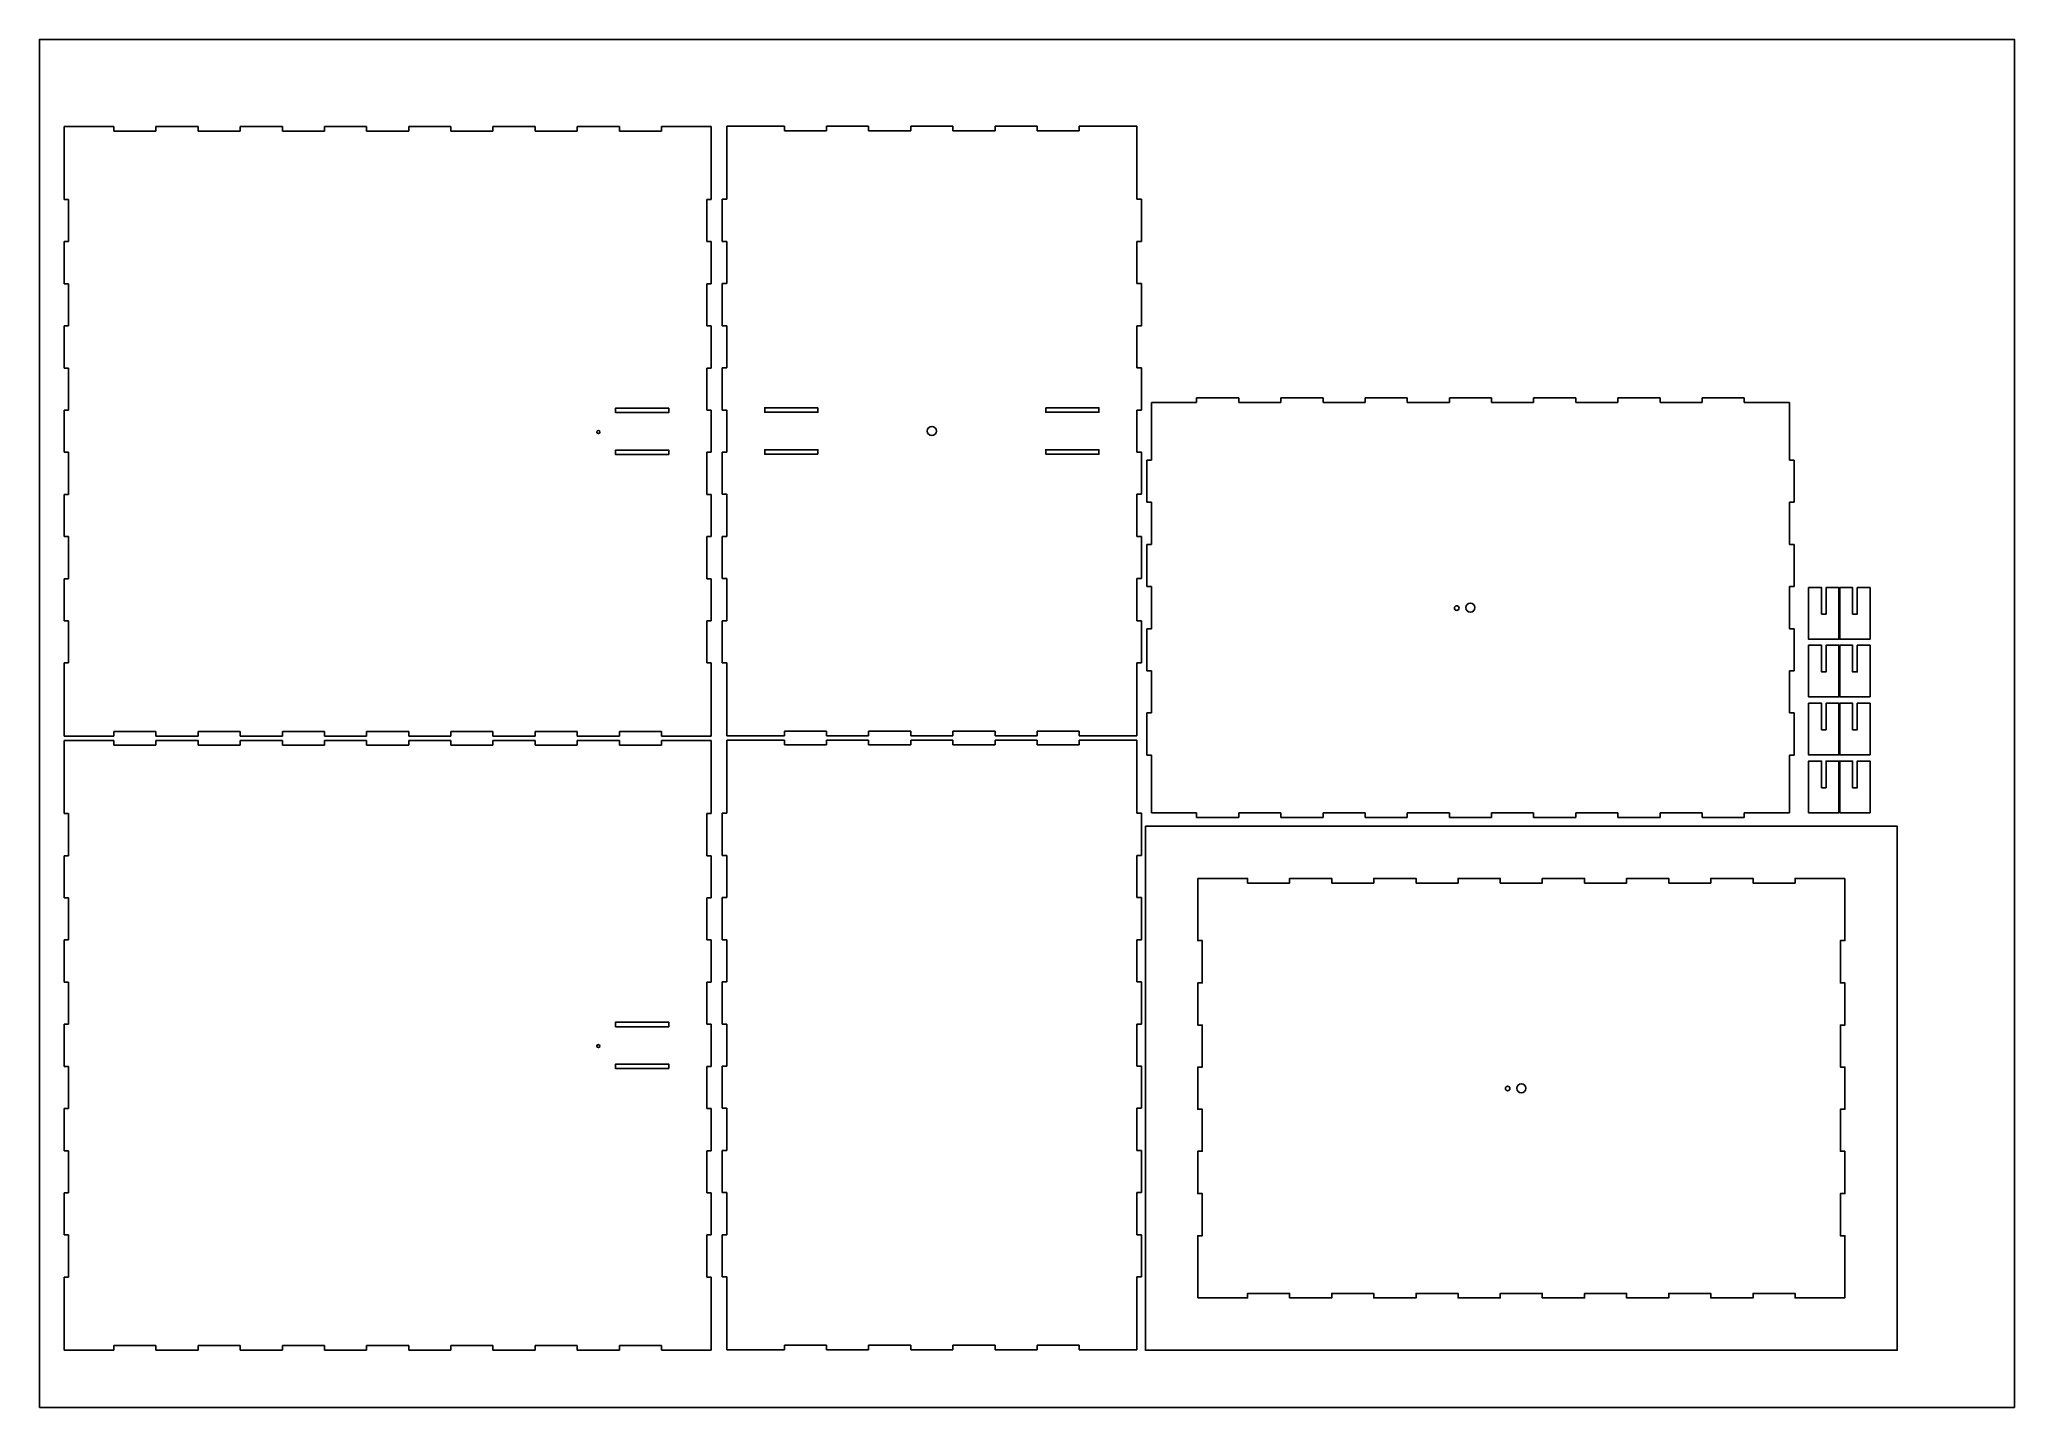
# Model space of a CAD drawing. Extents: x 3253 to 4553, y 4291 to 5191.
import ezdxf

# ---------------------------------------------------------------- set-up
doc = ezdxf.new("R2010")
doc.units = 0
for name, color, linetype in [('BACK_OUTSIDECUTPATH', 18, 'CONTINUOUS'), ('BOTTOM_OUTSIDECUTPATH', 18, 'CONTINUOUS'), ('DEFAULT', 18, 'CONTINUOUS'), ('FRONT_OUTSIDECUTPATH', 18, 'CONTINUOUS'), ('LEFT_OUTSIDECUTPATH', 18, 'CONTINUOUS'), ('RIGHT_OUTSIDECUTPATH', 18, 'CONTINUOUS')]:
    doc.layers.add(name, color=color, linetype=linetype)

msp = doc.modelspace()

# ---------------------------------------------------------------- linework, layer by layer
at = {"layer": 'BACK_OUTSIDECUTPATH'}
for p, q in [((3268.9, 5133.5), (3268.9, 5085.5)), ((3301.7, 5133.5), (3268.9, 5133.5)), ((3301.7, 5130.5), (3301.7, 5133.5)), ((3329.4, 5130.5), (3301.7, 5130.5)), ((3357.1, 5133.5), (3329.4, 5133.5)), ((3329.4, 5133.5), (3329.4, 5130.5)), ((3357.1, 5130.5), (3357.1, 5133.5)), ((3384.9, 5130.5), (3357.1, 5130.5)), ((3412.6, 5133.5), (3384.9, 5133.5)), ((3384.9, 5133.5), (3384.9, 5130.5)), ((3412.6, 5130.5), (3412.6, 5133.5)), ((3440.3, 5130.5), (3412.6, 5130.5)), ((3468, 5133.5), (3440.3, 5133.5)), ((3440.3, 5133.5), (3440.3, 5130.5)), ((3468, 5130.5), (3468, 5133.5)), ((3495.8, 5130.5), (3468, 5130.5)), ((3523.5, 5133.5), (3495.8, 5133.5)), ((3495.8, 5133.5), (3495.8, 5130.5)), ((3523.5, 5130.5), (3523.5, 5133.5)), ((3551.2, 5130.5), (3523.5, 5130.5)), ((3578.9, 5133.5), (3551.2, 5133.5)), ((3551.2, 5133.5), (3551.2, 5130.5)), ((3578.9, 5130.5), (3578.9, 5133.5)), ((3606.7, 5130.5), (3578.9, 5130.5)), ((3634.4, 5133.5), (3606.7, 5133.5)), ((3606.7, 5133.5), (3606.7, 5130.5)), ((3634.4, 5130.5), (3634.4, 5133.5)), ((3662.1, 5130.5), (3634.4, 5130.5)), ((3694.9, 5133.5), (3662.1, 5133.5)), ((3662.1, 5133.5), (3662.1, 5130.5)), ((3694.9, 5113.2), (3694.9, 5133.5)), ((3694.9, 5085.5), (3694.9, 5113.2)), ((3268.9, 5085.5), (3271.9, 5085.5)), ((3271.9, 5085.5), (3271.9, 5057.8)), ((3691.9, 5057.8), (3691.9, 5085.5)), ((3691.9, 5085.5), (3694.9, 5085.5)), ((3271.9, 5057.8), (3268.9, 5057.8)), ((3268.9, 5057.8), (3268.9, 5030.1)), ((3694.9, 5057.8), (3691.9, 5057.8)), ((3694.9, 5030.1), (3694.9, 5057.8)), ((3268.9, 5030.1), (3271.9, 5030.1)), ((3271.9, 5030.1), (3271.9, 5002.4)), ((3691.9, 5002.4), (3691.9, 5030.1)), ((3691.9, 5030.1), (3694.9, 5030.1)), ((3271.9, 5002.4), (3268.9, 5002.4)), ((3268.9, 5002.4), (3268.9, 4974.6)), ((3694.9, 5002.4), (3691.9, 5002.4)), ((3694.9, 4974.6), (3694.9, 5002.4)), ((3268.9, 4974.6), (3271.9, 4974.6)), ((3271.9, 4974.6), (3271.9, 4946.9)), ((3691.9, 4946.9), (3691.9, 4974.6)), ((3691.9, 4974.6), (3694.9, 4974.6)), ((3271.9, 4946.9), (3268.9, 4946.9)), ((3268.9, 4946.9), (3268.9, 4919.2)), ((3694.9, 4946.9), (3691.9, 4946.9)), ((3694.9, 4919.2), (3694.9, 4946.9)), ((3268.9, 4919.2), (3271.9, 4919.2)), ((3271.9, 4919.2), (3271.9, 4891.5)), ((3691.9, 4891.5), (3691.9, 4919.2)), ((3691.9, 4919.2), (3694.9, 4919.2)), ((3271.9, 4891.5), (3268.9, 4891.5)), ((3268.9, 4891.5), (3268.9, 4863.7)), ((3694.9, 4891.5), (3691.9, 4891.5)), ((3694.9, 4863.7), (3694.9, 4891.5)), ((3268.9, 4863.7), (3271.9, 4863.7)), ((3271.9, 4863.7), (3271.9, 4836)), ((3691.9, 4836), (3691.9, 4863.7)), ((3691.9, 4863.7), (3694.9, 4863.7)), ((3271.9, 4836), (3268.9, 4836)), ((3268.9, 4836), (3268.9, 4808.3)), ((3694.9, 4836), (3691.9, 4836)), ((3694.9, 4808.3), (3694.9, 4836)), ((3268.9, 4808.3), (3271.9, 4808.3)), ((3271.9, 4808.3), (3271.9, 4780.6)), ((3691.9, 4780.6), (3691.9, 4808.3)), ((3691.9, 4808.3), (3694.9, 4808.3)), ((3271.9, 4780.6), (3268.9, 4780.6)), ((3268.9, 4780.6), (3268.9, 4752.8)), ((3694.9, 4780.6), (3691.9, 4780.6)), ((3694.9, 4732.5), (3694.9, 4780.6)), ((3268.9, 4752.8), (3268.9, 4732.5)), ((3268.9, 4732.5), (3301.7, 4732.5)), ((3301.7, 4732.5), (3301.7, 4735.5)), ((3301.7, 4735.5), (3329.4, 4735.5)), ((3329.4, 4735.5), (3329.4, 4732.5)), ((3329.4, 4732.5), (3357.1, 4732.5)), ((3357.1, 4732.5), (3357.1, 4735.5)), ((3357.1, 4735.5), (3384.9, 4735.5)), ((3384.9, 4735.5), (3384.9, 4732.5)), ((3384.9, 4732.5), (3412.6, 4732.5)), ((3412.6, 4732.5), (3412.6, 4735.5)), ((3412.6, 4735.5), (3440.3, 4735.5)), ((3440.3, 4735.5), (3440.3, 4732.5)), ((3440.3, 4732.5), (3468, 4732.5)), ((3468, 4732.5), (3468, 4735.5)), ((3468, 4735.5), (3495.8, 4735.5)), ((3495.8, 4735.5), (3495.8, 4732.5)), ((3495.8, 4732.5), (3523.5, 4732.5)), ((3523.5, 4732.5), (3523.5, 4735.5)), ((3523.5, 4735.5), (3551.2, 4735.5)), ((3551.2, 4735.5), (3551.2, 4732.5)), ((3551.2, 4732.5), (3578.9, 4732.5)), ((3578.9, 4732.5), (3578.9, 4735.5)), ((3578.9, 4735.5), (3606.7, 4735.5)), ((3606.7, 4735.5), (3606.7, 4732.5)), ((3606.7, 4732.5), (3634.4, 4732.5)), ((3634.4, 4732.5), (3634.4, 4735.5)), ((3634.4, 4735.5), (3662.1, 4735.5)), ((3662.1, 4735.5), (3662.1, 4732.5)), ((3662.1, 4732.5), (3694.9, 4732.5))]:
    msp.add_line(p, q, dxfattribs=at)
at = {"layer": 'BOTTOM_OUTSIDECUTPATH'}
for p, q in [((4042.2, 4955), (4014.4, 4955)), ((4014.4, 4955), (4014.4, 4952)), ((4042.2, 4952), (4042.2, 4955)), ((4097.6, 4955), (4069.9, 4955)), ((4069.9, 4955), (4069.9, 4952)), ((4097.6, 4952), (4097.6, 4955)), ((4153, 4955), (4125.3, 4955)), ((4125.3, 4955), (4125.3, 4952)), ((4153, 4952), (4153, 4955)), ((4208.5, 4955), (4180.8, 4955)), ((4180.8, 4955), (4180.8, 4952)), ((4208.5, 4952), (4208.5, 4955)), ((4263.9, 4955), (4236.2, 4955)), ((4236.2, 4955), (4236.2, 4952)), ((4263.9, 4952), (4263.9, 4955)), ((4319.4, 4955), (4291.7, 4955)), ((4291.7, 4955), (4291.7, 4952)), ((4319.4, 4952), (4319.4, 4955)), ((4374.8, 4955), (4347.1, 4955)), ((4347.1, 4955), (4347.1, 4952)), ((4374.8, 4952), (4374.8, 4955)), ((3984.6, 4952), (3984.6, 4914)), ((4014.4, 4952), (3984.6, 4952)), ((4069.9, 4952), (4042.2, 4952)), ((4125.3, 4952), (4097.6, 4952)), ((4180.8, 4952), (4153, 4952)), ((4236.2, 4952), (4208.5, 4952)), ((4291.7, 4952), (4263.9, 4952)), ((4347.1, 4952), (4319.4, 4952)), ((4404.6, 4952), (4374.8, 4952)), ((4404.6, 4941.7), (4404.6, 4952)), ((4404.6, 4914), (4404.6, 4941.7)), ((3984.6, 4914), (3981.6, 4914)), ((3981.6, 4914), (3981.6, 4886.3)), ((4407.6, 4914), (4404.6, 4914)), ((4407.6, 4886.3), (4407.6, 4914)), ((3981.6, 4886.3), (3984.6, 4886.3)), ((3984.6, 4886.3), (3984.6, 4858.5)), ((4404.6, 4858.5), (4404.6, 4886.3)), ((4404.6, 4886.3), (4407.6, 4886.3)), ((3984.6, 4858.5), (3981.6, 4858.5)), ((3981.6, 4858.5), (3981.6, 4830.8)), ((4407.6, 4858.5), (4404.6, 4858.5)), ((4407.6, 4830.8), (4407.6, 4858.5)), ((3981.6, 4830.8), (3984.6, 4830.8)), ((3984.6, 4830.8), (3984.6, 4803.1)), ((4404.6, 4803.1), (4404.6, 4830.8)), ((4404.6, 4830.8), (4407.6, 4830.8)), ((3984.6, 4803.1), (3981.6, 4803.1)), ((3981.6, 4803.1), (3981.6, 4775.4)), ((4407.6, 4803.1), (4404.6, 4803.1)), ((4407.6, 4775.4), (4407.6, 4803.1)), ((3981.6, 4775.4), (3984.6, 4775.4)), ((3984.6, 4775.4), (3984.6, 4747.7)), ((4404.6, 4747.7), (4404.6, 4775.4)), ((4404.6, 4775.4), (4407.6, 4775.4)), ((3984.6, 4747.7), (3981.6, 4747.7)), ((3981.6, 4747.7), (3981.6, 4719.9)), ((4407.6, 4747.7), (4404.6, 4747.7)), ((4407.6, 4719.9), (4407.6, 4747.7)), ((3981.6, 4719.9), (3984.6, 4719.9)), ((3984.6, 4719.9), (3984.6, 4692.2)), ((4404.6, 4682), (4404.6, 4719.9)), ((4404.6, 4719.9), (4407.6, 4719.9)), ((3984.6, 4692.2), (3984.6, 4682)), ((3984.6, 4682), (4014.4, 4682)), ((4014.4, 4682), (4014.4, 4679)), ((4042.2, 4679), (4042.2, 4682)), ((4042.2, 4682), (4069.9, 4682)), ((4069.9, 4682), (4069.9, 4679)), ((4097.6, 4679), (4097.6, 4682)), ((4097.6, 4682), (4125.3, 4682)), ((4125.3, 4682), (4125.3, 4679)), ((4153, 4679), (4153, 4682)), ((4153, 4682), (4180.8, 4682)), ((4180.8, 4682), (4180.8, 4679)), ((4208.5, 4679), (4208.5, 4682)), ((4208.5, 4682), (4236.2, 4682)), ((4236.2, 4682), (4236.2, 4679)), ((4263.9, 4679), (4263.9, 4682)), ((4263.9, 4682), (4291.7, 4682)), ((4291.7, 4682), (4291.7, 4679)), ((4319.4, 4679), (4319.4, 4682)), ((4319.4, 4682), (4347.1, 4682)), ((4347.1, 4682), (4347.1, 4679)), ((4374.8, 4679), (4374.8, 4682)), ((4374.8, 4682), (4404.6, 4682)), ((4014.4, 4679), (4042.2, 4679)), ((4069.9, 4679), (4097.6, 4679)), ((4125.3, 4679), (4153, 4679)), ((4180.8, 4679), (4208.5, 4679)), ((4236.2, 4679), (4263.9, 4679)), ((4291.7, 4679), (4319.4, 4679)), ((4347.1, 4679), (4374.8, 4679))]:
    msp.add_line(p, q, dxfattribs=at)
at = {"layer": 'DEFAULT'}
for points in [[(3252.7, 4290.8), (4552.7, 4290.8), (4552.7, 5190.8), (3252.7, 5190.8)], [(3666.9, 4948.3), (3666.9, 4945.3), (3631.9, 4945.3), (3631.9, 4948.3)], [(3765.1, 4948.5), (3765.1, 4945.5), (3730.1, 4945.5), (3730.1, 4948.5)], [(3915.1, 4948.5), (3915.1, 4945.5), (3950.1, 4945.5), (3950.1, 4948.5)], [(3666.9, 4917.7), (3666.9, 4920.7), (3631.9, 4920.7), (3631.9, 4917.7)], [(3765.1, 4917.9), (3765.1, 4920.9), (3730.1, 4920.9), (3730.1, 4917.9)], [(3915.1, 4917.9), (3915.1, 4920.9), (3950.1, 4920.9), (3950.1, 4917.9)], [(4437.2, 4796.2), (4437.2, 4830.2), (4428.7, 4830.2), (4428.7, 4812.7), (4425.7, 4812.7), (4425.7, 4830.2), (4417.2, 4830.2), (4417.2, 4796.2)], [(4457.7, 4796.2), (4457.7, 4830.2), (4449.2, 4830.2), (4449.2, 4812.7), (4446.2, 4812.7), (4446.2, 4830.2), (4437.7, 4830.2), (4437.7, 4796.2)], [(4437.2, 4758.2), (4437.2, 4792.2), (4428.7, 4792.2), (4428.7, 4774.7), (4425.7, 4774.7), (4425.7, 4792.2), (4417.2, 4792.2), (4417.2, 4758.2)], [(4457.7, 4758.2), (4457.7, 4792.2), (4449.2, 4792.2), (4449.2, 4774.7), (4446.2, 4774.7), (4446.2, 4792.2), (4437.7, 4792.2), (4437.7, 4758.2)], [(4437.2, 4720.1), (4437.2, 4754.1), (4428.7, 4754.1), (4428.7, 4736.6), (4425.7, 4736.6), (4425.7, 4754.1), (4417.2, 4754.1), (4417.2, 4720.1)], [(4457.7, 4720.1), (4457.7, 4754.1), (4449.2, 4754.1), (4449.2, 4736.6), (4446.2, 4736.6), (4446.2, 4754.1), (4437.7, 4754.1), (4437.7, 4720.1)], [(4437.2, 4682), (4437.2, 4716), (4428.7, 4716), (4428.7, 4698.5), (4425.7, 4698.5), (4425.7, 4716), (4417.2, 4716), (4417.2, 4682)], [(4457.7, 4682), (4457.7, 4716), (4449.2, 4716), (4449.2, 4698.5), (4446.2, 4698.5), (4446.2, 4716), (4437.7, 4716), (4437.7, 4682)], [(3980.7, 4673.2), (3980.7, 4328.4), (4475.5, 4328.4), (4475.5, 4673.2)], [(3666.9, 4544.3), (3666.9, 4541.3), (3631.9, 4541.3), (3631.9, 4544.3)], [(3666.9, 4513.7), (3666.9, 4516.7), (3631.9, 4516.7), (3631.9, 4513.7)]]:
    msp.add_lwpolyline(points, close=True, dxfattribs=at)
for points in [[(4015.1, 4638.8), (4047.9, 4638.8), (4047.9, 4635.8), (4075.6, 4635.8), (4075.6, 4638.8), (4103.3, 4638.8), (4103.3, 4635.8), (4131, 4635.8), (4131, 4638.8), (4158.8, 4638.8), (4158.8, 4635.8), (4186.5, 4635.8), (4186.5, 4638.8), (4214.2, 4638.8), (4214.2, 4635.8), (4241.9, 4635.8), (4241.9, 4638.8), (4269.7, 4638.8), (4269.7, 4635.8), (4297.4, 4635.8), (4297.4, 4638.8), (4325.1, 4638.8), (4325.1, 4635.8), (4352.8, 4635.8), (4352.8, 4638.8), (4380.6, 4638.8), (4380.6, 4635.8), (4408.3, 4635.8), (4408.3, 4638.8), (4441.1, 4638.8)], [(4015.1, 4638.8), (4015.1, 4597.9), (4018.1, 4597.9), (4018.1, 4570.1), (4015.1, 4570.1), (4015.1, 4542.4), (4018.1, 4542.4), (4018.1, 4514.7), (4015.1, 4514.7), (4015.1, 4487), (4018.1, 4487), (4018.1, 4459.3), (4015.1, 4459.3), (4015.1, 4431.5), (4018.1, 4431.5), (4018.1, 4403.8), (4015.1, 4403.8), (4015.1, 4362.8)], [(4441.1, 4638.8), (4441.1, 4597.9), (4438.1, 4597.9), (4438.1, 4570.1), (4441.1, 4570.1), (4441.1, 4542.4), (4438.1, 4542.4), (4438.1, 4514.7), (4441.1, 4514.7), (4441.1, 4487), (4438.1, 4487), (4438.1, 4459.3), (4441.1, 4459.3), (4441.1, 4431.5), (4438.1, 4431.5), (4438.1, 4403.8), (4441.1, 4403.8), (4441.1, 4362.8)], [(4015.1, 4362.8), (4047.9, 4362.8), (4047.9, 4365.8), (4075.6, 4365.8), (4075.6, 4362.8), (4103.3, 4362.8), (4103.3, 4365.8), (4131, 4365.8), (4131, 4362.8), (4158.8, 4362.8), (4158.8, 4365.8), (4186.5, 4365.8), (4186.5, 4362.8), (4214.2, 4362.8), (4214.2, 4365.8), (4241.9, 4365.8), (4241.9, 4362.8), (4269.7, 4362.8), (4269.7, 4365.8), (4297.4, 4365.8), (4297.4, 4362.8), (4325.1, 4362.8), (4325.1, 4365.8), (4352.8, 4365.8), (4352.8, 4362.8), (4380.6, 4362.8), (4380.6, 4365.8), (4408.3, 4365.8), (4408.3, 4362.8), (4441.1, 4362.8)]]:
    msp.add_lwpolyline(points, dxfattribs=at)
for centre, radius in [((3620.6, 4932.5), 1), ((3840.1, 4933.2), 3), ((4185.6, 4816.7), 1.5), ((4194.6, 4817), 3), ((3620.6, 4528.5), 1), ((4219.1, 4500.6), 1.5), ((4228.1, 4500.8), 3)]:
    msp.add_circle(centre, radius, dxfattribs=at)
at = {"layer": 'FRONT_OUTSIDECUTPATH'}
for p, q in [((3268.9, 4729.5), (3268.9, 4681.5)), ((3301.7, 4729.5), (3268.9, 4729.5)), ((3301.7, 4726.5), (3301.7, 4729.5)), ((3329.4, 4726.5), (3301.7, 4726.5)), ((3357.1, 4729.5), (3329.4, 4729.5)), ((3329.4, 4729.5), (3329.4, 4726.5)), ((3357.1, 4726.5), (3357.1, 4729.5)), ((3384.9, 4726.5), (3357.1, 4726.5)), ((3412.6, 4729.5), (3384.9, 4729.5)), ((3384.9, 4729.5), (3384.9, 4726.5)), ((3412.6, 4726.5), (3412.6, 4729.5)), ((3440.3, 4726.5), (3412.6, 4726.5)), ((3468, 4729.5), (3440.3, 4729.5)), ((3440.3, 4729.5), (3440.3, 4726.5)), ((3468, 4726.5), (3468, 4729.5)), ((3495.8, 4726.5), (3468, 4726.5)), ((3523.5, 4729.5), (3495.8, 4729.5)), ((3495.8, 4729.5), (3495.8, 4726.5)), ((3523.5, 4726.5), (3523.5, 4729.5)), ((3551.2, 4726.5), (3523.5, 4726.5)), ((3578.9, 4729.5), (3551.2, 4729.5)), ((3551.2, 4729.5), (3551.2, 4726.5)), ((3578.9, 4726.5), (3578.9, 4729.5)), ((3606.7, 4726.5), (3578.9, 4726.5)), ((3634.4, 4729.5), (3606.7, 4729.5)), ((3606.7, 4729.5), (3606.7, 4726.5)), ((3634.4, 4726.5), (3634.4, 4729.5)), ((3662.1, 4726.5), (3634.4, 4726.5)), ((3694.9, 4729.5), (3662.1, 4729.5)), ((3662.1, 4729.5), (3662.1, 4726.5)), ((3694.9, 4709.2), (3694.9, 4729.5)), ((3694.9, 4681.5), (3694.9, 4709.2)), ((3268.9, 4681.5), (3271.9, 4681.5)), ((3271.9, 4681.5), (3271.9, 4653.8)), ((3691.9, 4653.8), (3691.9, 4681.5)), ((3691.9, 4681.5), (3694.9, 4681.5)), ((3271.9, 4653.8), (3268.9, 4653.8)), ((3268.9, 4653.8), (3268.9, 4626.1)), ((3694.9, 4653.8), (3691.9, 4653.8)), ((3694.9, 4626.1), (3694.9, 4653.8)), ((3268.9, 4626.1), (3271.9, 4626.1)), ((3271.9, 4626.1), (3271.9, 4598.4)), ((3691.9, 4598.4), (3691.9, 4626.1)), ((3691.9, 4626.1), (3694.9, 4626.1)), ((3271.9, 4598.4), (3268.9, 4598.4)), ((3268.9, 4598.4), (3268.9, 4570.6)), ((3694.9, 4598.4), (3691.9, 4598.4)), ((3694.9, 4570.6), (3694.9, 4598.4)), ((3268.9, 4570.6), (3271.9, 4570.6)), ((3271.9, 4570.6), (3271.9, 4542.9)), ((3691.9, 4542.9), (3691.9, 4570.6)), ((3691.9, 4570.6), (3694.9, 4570.6)), ((3271.9, 4542.9), (3268.9, 4542.9)), ((3268.9, 4542.9), (3268.9, 4515.2)), ((3694.9, 4542.9), (3691.9, 4542.9)), ((3694.9, 4515.2), (3694.9, 4542.9)), ((3268.9, 4515.2), (3271.9, 4515.2)), ((3271.9, 4515.2), (3271.9, 4487.5)), ((3691.9, 4487.5), (3691.9, 4515.2)), ((3691.9, 4515.2), (3694.9, 4515.2)), ((3271.9, 4487.5), (3268.9, 4487.5)), ((3268.9, 4487.5), (3268.9, 4459.7)), ((3694.9, 4487.5), (3691.9, 4487.5)), ((3694.9, 4459.7), (3694.9, 4487.5)), ((3268.9, 4459.7), (3271.9, 4459.7)), ((3271.9, 4459.7), (3271.9, 4432)), ((3691.9, 4432), (3691.9, 4459.7)), ((3691.9, 4459.7), (3694.9, 4459.7)), ((3271.9, 4432), (3268.9, 4432)), ((3268.9, 4432), (3268.9, 4404.3)), ((3694.9, 4432), (3691.9, 4432)), ((3694.9, 4404.3), (3694.9, 4432)), ((3268.9, 4404.3), (3271.9, 4404.3)), ((3271.9, 4404.3), (3271.9, 4376.6)), ((3691.9, 4376.6), (3691.9, 4404.3)), ((3691.9, 4404.3), (3694.9, 4404.3)), ((3271.9, 4376.6), (3268.9, 4376.6)), ((3268.9, 4376.6), (3268.9, 4348.8)), ((3694.9, 4376.6), (3691.9, 4376.6)), ((3694.9, 4328.5), (3694.9, 4376.6)), ((3268.9, 4348.8), (3268.9, 4328.5)), ((3301.7, 4328.5), (3301.7, 4331.5)), ((3301.7, 4331.5), (3329.4, 4331.5)), ((3329.4, 4331.5), (3329.4, 4328.5)), ((3357.1, 4328.5), (3357.1, 4331.5)), ((3357.1, 4331.5), (3384.9, 4331.5)), ((3384.9, 4331.5), (3384.9, 4328.5)), ((3412.6, 4328.5), (3412.6, 4331.5)), ((3412.6, 4331.5), (3440.3, 4331.5)), ((3440.3, 4331.5), (3440.3, 4328.5)), ((3468, 4328.5), (3468, 4331.5)), ((3468, 4331.5), (3495.8, 4331.5)), ((3495.8, 4331.5), (3495.8, 4328.5)), ((3523.5, 4328.5), (3523.5, 4331.5)), ((3523.5, 4331.5), (3551.2, 4331.5)), ((3551.2, 4331.5), (3551.2, 4328.5)), ((3578.9, 4328.5), (3578.9, 4331.5)), ((3578.9, 4331.5), (3606.7, 4331.5)), ((3606.7, 4331.5), (3606.7, 4328.5)), ((3634.4, 4328.5), (3634.4, 4331.5)), ((3634.4, 4331.5), (3662.1, 4331.5)), ((3662.1, 4331.5), (3662.1, 4328.5)), ((3268.9, 4328.5), (3301.7, 4328.5)), ((3329.4, 4328.5), (3357.1, 4328.5)), ((3384.9, 4328.5), (3412.6, 4328.5)), ((3440.3, 4328.5), (3468, 4328.5)), ((3495.8, 4328.5), (3523.5, 4328.5)), ((3551.2, 4328.5), (3578.9, 4328.5)), ((3606.7, 4328.5), (3634.4, 4328.5)), ((3662.1, 4328.5), (3694.9, 4328.5))]:
    msp.add_line(p, q, dxfattribs=at)
at = {"layer": 'LEFT_OUTSIDECUTPATH'}
for p, q in [((3705.1, 4729.7), (3705.1, 4681.7)), ((3715.3, 4729.7), (3705.1, 4729.7)), ((3743, 4729.7), (3715.3, 4729.7)), ((3743, 4726.7), (3743, 4729.7)), ((3770.8, 4726.7), (3743, 4726.7)), ((3798.5, 4729.7), (3770.8, 4729.7)), ((3770.8, 4729.7), (3770.8, 4726.7)), ((3798.5, 4726.7), (3798.5, 4729.7)), ((3826.2, 4726.7), (3798.5, 4726.7)), ((3853.9, 4729.7), (3826.2, 4729.7)), ((3826.2, 4729.7), (3826.2, 4726.7)), ((3853.9, 4726.7), (3853.9, 4729.7)), ((3881.7, 4726.7), (3853.9, 4726.7)), ((3909.4, 4729.7), (3881.7, 4729.7)), ((3881.7, 4729.7), (3881.7, 4726.7)), ((3909.4, 4726.7), (3909.4, 4729.7)), ((3937.1, 4726.7), (3909.4, 4726.7)), ((3975.1, 4729.7), (3937.1, 4729.7)), ((3937.1, 4729.7), (3937.1, 4726.7)), ((3975.1, 4709.4), (3975.1, 4729.7)), ((3975.1, 4681.7), (3975.1, 4709.4)), ((3705.1, 4681.7), (3702.1, 4681.7)), ((3702.1, 4681.7), (3702.1, 4653.9)), ((3978.1, 4681.7), (3975.1, 4681.7)), ((3978.1, 4653.9), (3978.1, 4681.7)), ((3702.1, 4653.9), (3705.1, 4653.9)), ((3705.1, 4653.9), (3705.1, 4626.2)), ((3975.1, 4626.2), (3975.1, 4653.9)), ((3975.1, 4653.9), (3978.1, 4653.9)), ((3705.1, 4626.2), (3702.1, 4626.2)), ((3702.1, 4626.2), (3702.1, 4598.5)), ((3978.1, 4626.2), (3975.1, 4626.2)), ((3978.1, 4598.5), (3978.1, 4626.2)), ((3702.1, 4598.5), (3705.1, 4598.5)), ((3705.1, 4598.5), (3705.1, 4570.8)), ((3975.1, 4570.8), (3975.1, 4598.5)), ((3975.1, 4598.5), (3978.1, 4598.5)), ((3705.1, 4570.8), (3702.1, 4570.8)), ((3702.1, 4570.8), (3702.1, 4543)), ((3978.1, 4570.8), (3975.1, 4570.8)), ((3978.1, 4543), (3978.1, 4570.8)), ((3702.1, 4543), (3705.1, 4543)), ((3705.1, 4543), (3705.1, 4515.3)), ((3975.1, 4515.3), (3975.1, 4543)), ((3975.1, 4543), (3978.1, 4543)), ((3705.1, 4515.3), (3702.1, 4515.3)), ((3702.1, 4515.3), (3702.1, 4487.6)), ((3978.1, 4515.3), (3975.1, 4515.3)), ((3978.1, 4487.6), (3978.1, 4515.3)), ((3702.1, 4487.6), (3705.1, 4487.6)), ((3705.1, 4487.6), (3705.1, 4459.9)), ((3975.1, 4459.9), (3975.1, 4487.6)), ((3975.1, 4487.6), (3978.1, 4487.6)), ((3705.1, 4459.9), (3702.1, 4459.9)), ((3702.1, 4459.9), (3702.1, 4432.1)), ((3978.1, 4459.9), (3975.1, 4459.9)), ((3978.1, 4432.1), (3978.1, 4459.9)), ((3702.1, 4432.1), (3705.1, 4432.1)), ((3705.1, 4432.1), (3705.1, 4404.4)), ((3975.1, 4404.4), (3975.1, 4432.1)), ((3975.1, 4432.1), (3978.1, 4432.1)), ((3705.1, 4404.4), (3702.1, 4404.4)), ((3702.1, 4404.4), (3702.1, 4376.7)), ((3978.1, 4404.4), (3975.1, 4404.4)), ((3978.1, 4376.7), (3978.1, 4404.4)), ((3702.1, 4376.7), (3705.1, 4376.7)), ((3705.1, 4376.7), (3705.1, 4349)), ((3975.1, 4328.7), (3975.1, 4376.7)), ((3975.1, 4376.7), (3978.1, 4376.7)), ((3705.1, 4349), (3705.1, 4328.7)), ((3743, 4328.7), (3743, 4331.7)), ((3743, 4331.7), (3770.8, 4331.7)), ((3770.8, 4331.7), (3770.8, 4328.7)), ((3798.5, 4328.7), (3798.5, 4331.7)), ((3798.5, 4331.7), (3826.2, 4331.7)), ((3826.2, 4331.7), (3826.2, 4328.7)), ((3853.9, 4328.7), (3853.9, 4331.7)), ((3853.9, 4331.7), (3881.7, 4331.7)), ((3881.7, 4331.7), (3881.7, 4328.7)), ((3909.4, 4328.7), (3909.4, 4331.7)), ((3909.4, 4331.7), (3937.1, 4331.7)), ((3937.1, 4331.7), (3937.1, 4328.7)), ((3705.1, 4328.7), (3743, 4328.7)), ((3770.8, 4328.7), (3798.5, 4328.7)), ((3826.2, 4328.7), (3853.9, 4328.7)), ((3881.7, 4328.7), (3909.4, 4328.7)), ((3937.1, 4328.7), (3964.8, 4328.7)), ((3964.8, 4328.7), (3975.1, 4328.7))]:
    msp.add_line(p, q, dxfattribs=at)
at = {"layer": 'RIGHT_OUTSIDECUTPATH'}
for p, q in [((3705.1, 5133.7), (3705.1, 5085.7)), ((3715.3, 5133.7), (3705.1, 5133.7)), ((3743, 5133.7), (3715.3, 5133.7)), ((3743, 5130.7), (3743, 5133.7)), ((3770.8, 5130.7), (3743, 5130.7)), ((3798.5, 5133.7), (3770.8, 5133.7)), ((3770.8, 5133.7), (3770.8, 5130.7)), ((3798.5, 5130.7), (3798.5, 5133.7)), ((3826.2, 5130.7), (3798.5, 5130.7)), ((3853.9, 5133.7), (3826.2, 5133.7)), ((3826.2, 5133.7), (3826.2, 5130.7)), ((3853.9, 5130.7), (3853.9, 5133.7)), ((3881.7, 5130.7), (3853.9, 5130.7)), ((3909.4, 5133.7), (3881.7, 5133.7)), ((3881.7, 5133.7), (3881.7, 5130.7)), ((3909.4, 5130.7), (3909.4, 5133.7)), ((3937.1, 5130.7), (3909.4, 5130.7)), ((3975.1, 5133.7), (3937.1, 5133.7)), ((3937.1, 5133.7), (3937.1, 5130.7)), ((3975.1, 5113.4), (3975.1, 5133.7)), ((3975.1, 5085.7), (3975.1, 5113.4)), ((3705.1, 5085.7), (3702.1, 5085.7)), ((3702.1, 5085.7), (3702.1, 5057.9)), ((3978.1, 5085.7), (3975.1, 5085.7)), ((3978.1, 5057.9), (3978.1, 5085.7)), ((3702.1, 5057.9), (3705.1, 5057.9)), ((3705.1, 5057.9), (3705.1, 5030.2)), ((3975.1, 5030.2), (3975.1, 5057.9)), ((3975.1, 5057.9), (3978.1, 5057.9)), ((3705.1, 5030.2), (3702.1, 5030.2)), ((3702.1, 5030.2), (3702.1, 5002.5)), ((3978.1, 5030.2), (3975.1, 5030.2)), ((3978.1, 5002.5), (3978.1, 5030.2)), ((3702.1, 5002.5), (3705.1, 5002.5)), ((3705.1, 5002.5), (3705.1, 4974.8)), ((3975.1, 4974.8), (3975.1, 5002.5)), ((3975.1, 5002.5), (3978.1, 5002.5)), ((3705.1, 4974.8), (3702.1, 4974.8)), ((3702.1, 4974.8), (3702.1, 4947)), ((3978.1, 4974.8), (3975.1, 4974.8)), ((3978.1, 4947), (3978.1, 4974.8)), ((3702.1, 4947), (3705.1, 4947)), ((3705.1, 4947), (3705.1, 4919.3)), ((3975.1, 4919.3), (3975.1, 4947)), ((3975.1, 4947), (3978.1, 4947)), ((3705.1, 4919.3), (3702.1, 4919.3)), ((3702.1, 4919.3), (3702.1, 4891.6)), ((3978.1, 4919.3), (3975.1, 4919.3)), ((3978.1, 4891.6), (3978.1, 4919.3)), ((3702.1, 4891.6), (3705.1, 4891.6)), ((3705.1, 4891.6), (3705.1, 4863.9)), ((3975.1, 4863.9), (3975.1, 4891.6)), ((3975.1, 4891.6), (3978.1, 4891.6)), ((3705.1, 4863.9), (3702.1, 4863.9)), ((3702.1, 4863.9), (3702.1, 4836.1)), ((3978.1, 4863.9), (3975.1, 4863.9)), ((3978.1, 4836.1), (3978.1, 4863.9)), ((3702.1, 4836.1), (3705.1, 4836.1)), ((3705.1, 4836.1), (3705.1, 4808.4)), ((3975.1, 4808.4), (3975.1, 4836.1)), ((3975.1, 4836.1), (3978.1, 4836.1)), ((3705.1, 4808.4), (3702.1, 4808.4)), ((3702.1, 4808.4), (3702.1, 4780.7)), ((3978.1, 4808.4), (3975.1, 4808.4)), ((3978.1, 4780.7), (3978.1, 4808.4)), ((3702.1, 4780.7), (3705.1, 4780.7)), ((3705.1, 4780.7), (3705.1, 4753)), ((3975.1, 4732.7), (3975.1, 4780.7)), ((3975.1, 4780.7), (3978.1, 4780.7)), ((3705.1, 4753), (3705.1, 4732.7)), ((3705.1, 4732.7), (3743, 4732.7)), ((3743, 4732.7), (3743, 4735.7)), ((3743, 4735.7), (3770.8, 4735.7)), ((3770.8, 4735.7), (3770.8, 4732.7)), ((3770.8, 4732.7), (3798.5, 4732.7)), ((3798.5, 4732.7), (3798.5, 4735.7)), ((3798.5, 4735.7), (3826.2, 4735.7)), ((3826.2, 4735.7), (3826.2, 4732.7)), ((3826.2, 4732.7), (3853.9, 4732.7)), ((3853.9, 4732.7), (3853.9, 4735.7)), ((3853.9, 4735.7), (3881.7, 4735.7)), ((3881.7, 4735.7), (3881.7, 4732.7)), ((3881.7, 4732.7), (3909.4, 4732.7)), ((3909.4, 4732.7), (3909.4, 4735.7)), ((3909.4, 4735.7), (3937.1, 4735.7)), ((3937.1, 4735.7), (3937.1, 4732.7)), ((3937.1, 4732.7), (3964.8, 4732.7)), ((3964.8, 4732.7), (3975.1, 4732.7))]:
    msp.add_line(p, q, dxfattribs=at)

doc.saveas('drawing.dxf')
